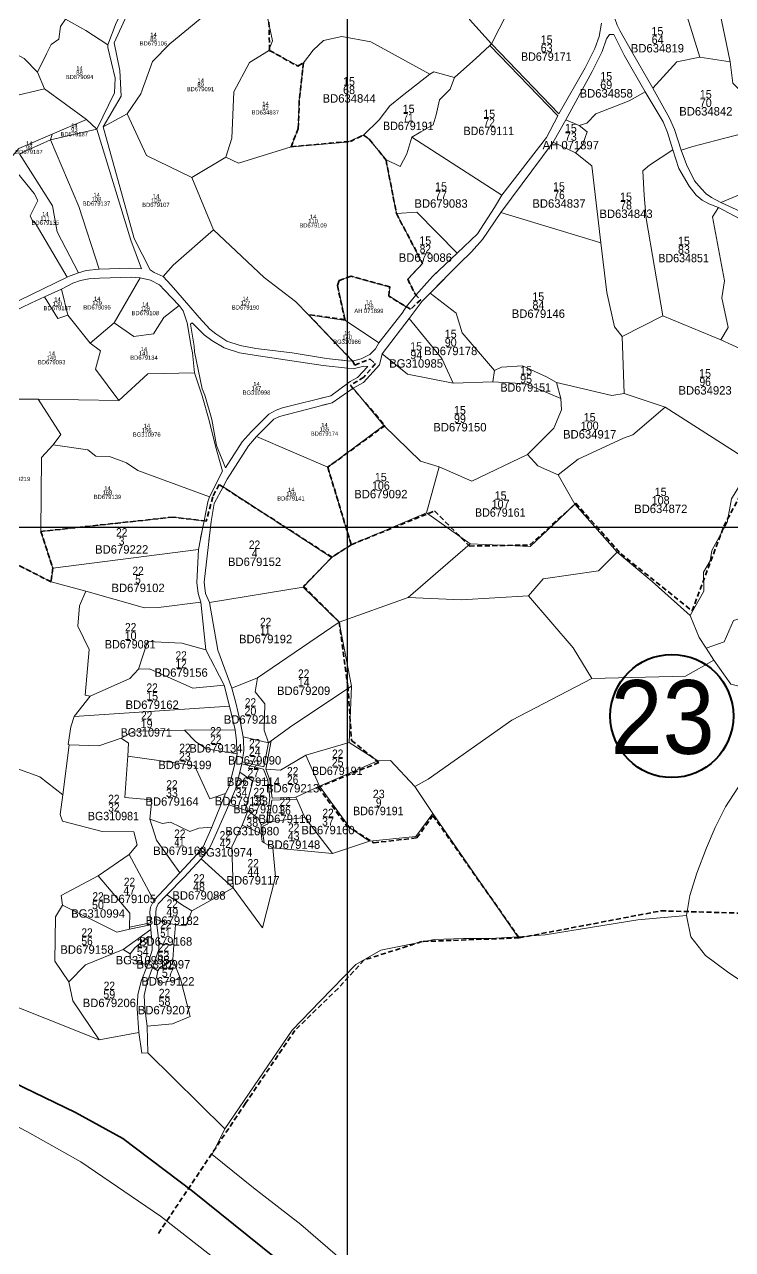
# Model space of a CAD drawing. Header units: metres. Extents: x 547915 to 556085, y 1814738 to 1822008.
# Drawn here: x 549693 to 550366, y 1817314 to 1818477 of the extents above; entities that cross this region are included whole.
import ezdxf
from ezdxf.enums import TextEntityAlignment as Align

# ---------------------------------------------------------------- set-up
doc = ezdxf.new("R2010")
doc.units = ezdxf.units.M
doc.header["$LTSCALE"] = 1.6
doc.linetypes.add('MEDIUM_DASHED', pattern=[4.5, 3, -1.5])
for name, color, linetype, lineweight in [('10', 7, 'Continuous', 13), ('23', 7, 'Continuous', 13), ('32', 7, 'Continuous', 13), ('34', 7, 'MEDIUM_DASHED', 35), ('40', 7, 'Continuous', 35), ('54', 7, 'Continuous', 25)]:
    doc.layers.add(name, color=color, linetype=linetype, lineweight=lineweight)
doc.layers.add('20', color=7, linetype='Continuous')

msp = doc.modelspace()

# ---------------------------------------------------------------- linework, layer by layer
at = {"layer": '10'}
for p, q in [((550136.98, 1818458.83), (550162.3, 1818508.68)), ((550334.92, 1818446.17), (550323.03, 1818485.06)), ((549752, 1818387), (549712.28, 1818416.35)), ((549752, 1818387), (549761.99, 1818378)), ((550207.5, 1818386.76), (550220.16, 1818381.38)), ((549761.99, 1818378), (549717.83, 1818367.92)), ((549719.47, 1818373.08), (549717.83, 1818367.92)), ((550061.15, 1818370.24), (550146.74, 1818315.09)), ((549688.45, 1818354.49), (549717.83, 1818367.92)), ((550195.7, 1818365.6), (550216.74, 1818355.51)), ((550355, 1818308.13), (550482.78, 1818361.77)), ((550036.57, 1818349.18), (550046.66, 1818297.74)), ((550146, 1818298.72), (550240.88, 1818269.96)), ((549778.29, 1818193.83), (549803.09, 1818236.64)), ((550004.92, 1818157.46), (549963.19, 1818201.55)), ((549778.29, 1818193.83), (549755.51, 1818174.49)), ((550139.81, 1818148.63), (550138.26, 1818137.78)), ((550138.26, 1818137.78), (550100.56, 1818136.67)), ((550034.72, 1818096.29), (550005.61, 1818131.8)), ((550374.87, 1818067.39), (550302, 1818113.76)), ((549913.65, 1818085.88), (549981.47, 1818056.86)), ((550216.23, 1818021.75), (550200.36, 1818049.47)), ((549720, 1817961), (549708.78, 1817995.84)), ((549720, 1817961), (549858.48, 1817978.6)), ((550116.72, 1817984.01), (550057.83, 1817933.12)), ((549718.45, 1817947.97), (549720, 1817961)), ((549869.1, 1817928.23), (549958.15, 1817942.74)), ((550057.83, 1817933.12), (549992.22, 1817909.56)), ((550340.9, 1817885.06), (550348.4, 1817873.62)), ((549755.65, 1817839.5), (549740.47, 1817820.2)), ((549888.06, 1817829.95), (549740.47, 1817820.2)), ((549893.42, 1817807.23), (549845.18, 1817806.91)), ((549925.07, 1817795.04), (549900.96, 1817800.86)), ((549897.78, 1817767.15), (549910.02, 1817758.49)), ((549924.33, 1817759.51), (549910.02, 1817758.49)), ((550064.19, 1817753.42), (550081.16, 1817728.02)), ((549902.8, 1817731.19), (549887.41, 1817736.07)), ((550081.16, 1817728.02), (550161.99, 1817610.88)), ((549918.01, 1817709.07), (549900.16, 1817716.9)), ((549929.14, 1817695.44), (549921.05, 1817700.03)), ((549792.74, 1817688.86), (549763.13, 1817668.56)), ((549816.22, 1817645.24), (549792.74, 1817688.86)), ((549813.19, 1817617.66), (549786.98, 1817598.81)), ((549814.82, 1817581.75), (549819.93, 1817578.35))]:
    msp.add_line(p, q, dxfattribs=at)
for points in [[(550136.98, 1818458.83), (550116, 1818482), (550100, 1818519), (550086, 1818563), (550061, 1818600), (550076.42, 1818613.03)], [(549958.28, 1818440.97), (549952.58, 1818438.38), (549929.02, 1818450.92), (549925.17, 1818452.45), (549928.75, 1818461.7), (549923.44, 1818487), (549923.43, 1818506.82), (549899.03, 1818567.95), (549978.38, 1818582.34), (549959.18, 1818607.41)], [(550358.33, 1818545.61), (550353.93, 1818489.04), (550363.88, 1818441.77)], [(549893.77, 1818510.6), (549831.25, 1818458.97), (549814.7, 1818442.29), (549803.65, 1818411.53), (549790.91, 1818392.54)], [(549925.17, 1818452.45), (549928.75, 1818461.7), (549923.44, 1818487), (549923.43, 1818506.82)], [(549732.15, 1818482.43), (549727.34, 1818475.44), (549725.69, 1818463.28), (549718.44, 1818458.28), (549714.13, 1818449.38), (549705.52, 1818431.98)], [(549732.15, 1818482.43), (549751.36, 1818471.61), (549772.41, 1818458.08)], [(549666.17, 1818468.26), (549667.22, 1818463.44), (549676.55, 1818453.91), (549692.73, 1818445.04), (549705.52, 1818431.98)], [(549958.28, 1818440.97), (549967.59, 1818453.04), (549977.46, 1818462.12), (549994.73, 1818465.76), (550022.2, 1818461), (550078.25, 1818430.02)], [(549925.17, 1818452.45), (549907.01, 1818441.32), (549892.21, 1818413.31), (549890.1, 1818369.28), (549884.47, 1818351.18)], [(549925.17, 1818452.45), (549929.02, 1818450.92), (549952.58, 1818438.38), (549958.28, 1818440.97), (549954.3, 1818405.05), (549953.37, 1818378.6), (549946.5, 1818361.2)], [(550101.78, 1818426.87), (550122.18, 1818445.16), (550135.51, 1818457.47)], [(550015.21, 1818372.27), (549999.95, 1818365.45), (549977.37, 1818363.68), (549946.5, 1818361.2), (549953.37, 1818378.6), (549954.3, 1818405.05), (549958.28, 1818440.97)], [(550334.92, 1818446.17), (550313.19, 1818441.83), (550290.14, 1818416.73)], [(550400.12, 1818380.01), (550391.7, 1818395.54), (550366.25, 1818421.71), (550363.88, 1818441.77), (550334.92, 1818446.17)], [(549595, 1818396), (549657.45, 1818403.38), (549712.28, 1818416.35), (549705.52, 1818431.98)], [(550015.21, 1818372.27), (550030.24, 1818386.89), (550040.25, 1818400.21), (550052.08, 1818409.68), (550078.25, 1818430.02)], [(550101.78, 1818426.87), (550097.57, 1818415.9), (550087.61, 1818405.8), (550084.51, 1818391.47), (550081.66, 1818381.89), (550069.83, 1818375.36), (550061.15, 1818370.24)], [(550101.78, 1818426.87), (550082.32, 1818432.41), (550078.25, 1818430.02)], [(550220.16, 1818381.38), (550227.46, 1818383.71), (550236.08, 1818392.56), (550267.65, 1818404.89), (550282.9, 1818413.4)], [(549852.31, 1818331.84), (549809, 1818353), (549790.91, 1818392.54), (549767.99, 1818380.01)], [(549678.32, 1818348.43), (549687.74, 1818359.42), (549719.47, 1818373.08), (549752, 1818387)], [(550220.16, 1818381.38), (550227.91, 1818375.22), (550223.59, 1818362.69), (550216.74, 1818355.51)], [(550064.94, 1818220.17), (550057.33, 1818235.46), (550071.43, 1818250.46), (550046.66, 1818297.74), (550036.57, 1818349.18), (550020.81, 1818368.48), (550015.21, 1818372.27), (549999.95, 1818365.45), (549977.37, 1818363.68), (549946.5, 1818361.2)], [(550015.21, 1818372.27), (550020.81, 1818368.48), (550036.57, 1818349.18)], [(550061.15, 1818370.24), (550056.64, 1818354.39), (550050.22, 1818342.39), (550036.57, 1818349.18)], [(550317.09, 1818358.04), (550328.3, 1818361.42), (550350.16, 1818367), (550400.12, 1818380.01)], [(549717.83, 1818367.92), (549744.72, 1818304.45), (549764.19, 1818244.77)], [(549884.47, 1818351.18), (549896.63, 1818345.54), (549946.5, 1818361.2)], [(550309.39, 1818358.13), (550286.97, 1818343.76), (550280.79, 1818338.22), (550282, 1818315), (550284, 1818293), (550299.76, 1818200.58)], [(549744.45, 1818241.53), (549724.24, 1818280.34), (549719.73, 1818304.98), (549688.45, 1818354.49)], [(549884.47, 1818351.18), (549852.31, 1818331.84), (549872.82, 1818282.26)], [(550240.88, 1818269.96), (550232.45, 1818342.99), (550216.74, 1818355.51)], [(549733.78, 1818237.17), (549703.21, 1818288.91), (549700.33, 1818291.54), (549698.69, 1818295.46), (549705.87, 1818310.12), (549702.51, 1818316.65), (549680.21, 1818344.11)], [(550046.66, 1818297.74), (550065.93, 1818298.98), (550104.33, 1818260.11)], [(550354.97, 1818177.86), (550361.77, 1818189.38), (550355.88, 1818217.64), (550358.26, 1818233.93), (550347.14, 1818294.49), (550352.66, 1818303.38)], [(550046.66, 1818297.74), (550071.43, 1818250.46), (550057.33, 1818235.46), (550064.94, 1818220.17)], [(549825.06, 1818237.85), (549834.34, 1818248.68), (549872.82, 1818282.26)], [(549872.82, 1818282.26), (549920.84, 1818237.11), (549950.68, 1818214.3), (549963.19, 1818201.55)], [(550240.88, 1818269.96), (550246.58, 1818222.67), (550253.99, 1818190.13), (550261.1, 1818181.05), (550299.76, 1818200.58), (550354.97, 1818177.86)], [(549998.36, 1818196.17), (549990.5, 1818229.47), (549992.09, 1818234.11), (550003.5, 1818238.34), (550040.83, 1818227.96), (550039.16, 1818219.86), (550056.04, 1818209.13)], [(549712.12, 1818218.55), (549725, 1818198.05), (549734.51, 1818201.24)], [(549728.41, 1818225.83), (549734.51, 1818201.24), (549755.51, 1818174.49)], [(550139.81, 1818148.63), (550109.05, 1818184.4), (550103.47, 1818203.22), (550078.58, 1818222.11)], [(549778.29, 1818193.83), (549797.01, 1818180.85), (549815.78, 1818183.66), (549825.58, 1818198.95), (549840.29, 1818210.51)], [(549963.19, 1818201.55), (549998.36, 1818196.17), (550029.82, 1818174.94)], [(550100.56, 1818136.67), (550089.75, 1818160.23), (550058.69, 1818197.93)], [(549782.68, 1818120.05), (549760.77, 1818149.9), (549765.51, 1818167.49), (549755.51, 1818174.49)], [(550261.1, 1818181.05), (550263.2, 1818126.76), (550302, 1818113.76)], [(550354.97, 1818177.86), (550410.34, 1818152.41), (550425.97, 1818124.19)], [(550032.93, 1818164.62), (550057.21, 1818145.31), (550100.56, 1818136.67)], [(550198.9, 1818137.2), (550189.27, 1818142.55), (550166.33, 1818152.99), (550146.59, 1818151.78), (550139.81, 1818148.63)], [(549854.71, 1818146.39), (549810.5, 1818145.5), (549782.68, 1818120.05)], [(550202.95, 1818122.14), (550169.94, 1818136.17), (550138.26, 1818137.78)], [(550171.06, 1818068.97), (550196.07, 1818093.91), (550203.62, 1818111.36), (550202.95, 1818122.14), (550198.9, 1818137.2)], [(550198.9, 1818137.2), (550251.25, 1818125.07), (550263.2, 1818126.76)], [(549981.47, 1818056.86), (550034.72, 1818096.29), (550005.61, 1818131.8)], [(549782.68, 1818120.05), (549706.09, 1818121.54), (549680.03, 1818121.42), (549657, 1818117.9)], [(549720.36, 1818078.06), (549727.56, 1818087.92), (549706.09, 1818121.54)], [(550200.36, 1818049.47), (550219.44, 1818064.35), (550262.53, 1818084.43), (550271.44, 1818087.44), (550302, 1818113.76)], [(549633.87, 1818101.33), (549652.76, 1818072.41), (549661.81, 1818037.21), (549669.85, 1818030.92), (549667.09, 1817973.84), (549718.45, 1817947.97)], [(550034.72, 1818096.29), (549981.47, 1818056.86), (550003.49, 1817983.12), (550075.31, 1818013.49)], [(550034.72, 1818096.29), (550069.64, 1818062.45), (550087.14, 1818057.14), (550075.31, 1818013.49)], [(549720.36, 1818078.06), (549709.41, 1818066.08), (549708.78, 1817995.84)], [(549720.36, 1818078.06), (549753.23, 1818073.2), (549760.99, 1818067.42), (549773.9, 1818066.94), (549790.08, 1818060.98), (549800.92, 1818053.63), (549869.05, 1818028.71)], [(550087.14, 1818057.14), (550118.23, 1818043.41), (550171.06, 1818068.97)], [(550171.06, 1818068.97), (550180.99, 1818058.07), (550195.85, 1818051.56), (550200.36, 1818049.47)], [(549981.47, 1818056.86), (550003.49, 1817983.12), (549984.99, 1817971.2), (549881.9, 1818038.08)], [(550216.23, 1818021.75), (550256.49, 1817976.08), (550289.78, 1817948.14), (550325.92, 1817916.09), (550338.81, 1817939.2), (550338.58, 1817957.19), (550344.84, 1817967.84), (550346.39, 1817977.62), (550360.99, 1818004.46), (550365.2, 1818026.8), (550383.74, 1818057.61)], [(550486.06, 1818001.64), (550456.06, 1818024.45), (550436.39, 1818044.73), (550427.77, 1818048.88), (550418.4, 1818060.92), (550383.74, 1818057.61), (550365.2, 1818026.8), (550360.99, 1818004.46), (550346.39, 1817977.62), (550344.84, 1817967.84), (550338.58, 1817957.19), (550338.81, 1817939.2), (550325.92, 1817916.09)], [(549958.15, 1817942.74), (549984.99, 1817971.2), (549881.9, 1818038.08)], [(550216.23, 1818021.75), (550201, 1818007), (550173.81, 1817981.46), (550116.72, 1817984.01), (550075.31, 1818013.49)], [(550256.49, 1817976.08), (550216.23, 1818021.75), (550201, 1818007), (550173.81, 1817981.46), (550116.72, 1817984.01)], [(549863.8, 1818005.82), (549834.37, 1818009.46), (549708.78, 1817995.84)], [(549863.8, 1818005.82), (549834.37, 1818009.46), (549708.78, 1817995.84), (549720, 1817961)], [(549992.22, 1817909.56), (549958.15, 1817942.74), (549984.99, 1817971.2), (550003.49, 1817983.12), (550075.31, 1818013.49), (550116.72, 1817984.01)], [(549620.85, 1817945.91), (549667.09, 1817973.84), (549718.45, 1817947.97)], [(550172.19, 1817934.72), (550186.16, 1817950.84), (550238.77, 1817958.35), (550256.49, 1817976.08)], [(550325.92, 1817916.09), (550289.78, 1817948.14), (550256.49, 1817976.08)], [(549751.6, 1817939.16), (549718.45, 1817947.97), (549720, 1817961)], [(549755.65, 1817839.5), (549750.82, 1817840.42), (549754.53, 1817883.65), (549743.9, 1817905.69), (549745.39, 1817925.06), (549751.6, 1817939.16)], [(549751.6, 1817939.16), (549807.29, 1817923.11), (549820.65, 1817923.52), (549860.67, 1817928.66)], [(549890.12, 1817847), (549914.47, 1817856.68), (549992.22, 1817909.56), (549958.15, 1817942.74)], [(550057.83, 1817933.12), (550108.3, 1817930.96), (550172.19, 1817934.72)], [(550232.32, 1817856.27), (550214.6, 1817885.29), (550172.19, 1817934.72)], [(550416.6, 1817926.54), (550366.99, 1817911.31), (550358.2, 1817891.12), (550340.9, 1817885.06)], [(550325.92, 1817916.09), (550334.2, 1817895.02), (550340.9, 1817885.06)], [(549992.22, 1817909.56), (550004, 1817848.89), (550001.78, 1817795.37), (549960.61, 1817783.34), (549973.59, 1817753.93), (549951.15, 1817743.51), (549952.02, 1817741.54), (549959.73, 1817724.19), (549925.27, 1817719.86)], [(549992.22, 1817909.56), (550004, 1817848.89), (550001.78, 1817795.37), (550028.83, 1817777.91)], [(549865.41, 1817883.25), (549842.59, 1817889.63), (549810.01, 1817891.36), (549801.65, 1817865.08)], [(550348.4, 1817873.62), (550321.45, 1817858.41), (550232.32, 1817856.27)], [(550348.4, 1817873.62), (550364.45, 1817850.85), (550413.64, 1817838.39)], [(549755.65, 1817839.5), (549793.38, 1817855.98), (549801.65, 1817865.08)], [(549882.85, 1817849.77), (549853, 1817846.89), (549811.91, 1817865.42), (549801.65, 1817865.08)], [(549925.07, 1817795.04), (549921.05, 1817806.97), (549921.71, 1817831.99), (549912.32, 1817843.44), (549914.47, 1817856.68)], [(549927.44, 1817796.78), (549947.22, 1817811.27), (550004, 1817848.89)], [(550232.32, 1817856.27), (550156.38, 1817816.43), (550076.72, 1817760.47), (550064.19, 1817753.42)], [(549735.77, 1817793.2), (549734.64, 1817793.58), (549737.23, 1817810.15), (549740.47, 1817820.2)], [(549784.93, 1817799.38), (549763.75, 1817792.27), (549735.77, 1817793.2)], [(549845.18, 1817806.91), (549797.37, 1817806.07), (549784.93, 1817799.38)], [(549784.93, 1817799.38), (549791.98, 1817794.59), (549791.46, 1817782.34)], [(549895.22, 1817784.59), (549866.18, 1817789.26), (549856.14, 1817796), (549845.18, 1817806.91)], [(549729.63, 1817745.59), (549707.77, 1817762.79), (549620.56, 1817794.07), (549439.94, 1817757.82)], [(549792.74, 1817688.86), (549800.28, 1817698.07), (549797.06, 1817710.36), (549767.02, 1817710.95), (549729.23, 1817720.64), (549727.24, 1817726.89), (549729.63, 1817745.59), (549735.77, 1817793.2)], [(549973.59, 1817753.93), (550028.83, 1817777.91), (550001.78, 1817795.37)], [(549812.21, 1817722.43), (549814.13, 1817740.74), (549788.61, 1817742.99), (549790.98, 1817778.45), (549791.46, 1817782.34)], [(549791.46, 1817782.34), (549854.59, 1817773.36), (549869.42, 1817741.97), (549884.26, 1817746.8)], [(549922.47, 1817770.02), (549936.51, 1817769.16), (549960.61, 1817783.34)], [(550028.83, 1817777.91), (549973.59, 1817753.93), (550002.26, 1817714.31), (550020.99, 1817701.54), (550065.07, 1817705.92), (550081.16, 1817728.02)], [(550028.83, 1817777.91), (550040.98, 1817778.15), (550064.19, 1817753.42)], [(549900.16, 1817716.9), (549905.51, 1817730.38), (549902.8, 1817731.19), (549910.02, 1817758.49)], [(550020.99, 1817701.54), (550002.26, 1817714.31), (549973.59, 1817753.93)], [(549905.51, 1817730.38), (549915.32, 1817723.41), (549917.98, 1817717.04)], [(549812.21, 1817722.43), (549818.61, 1817702.54), (549840.94, 1817671.57)], [(549812.21, 1817722.43), (549824.38, 1817718.51), (549831.78, 1817719.63), (549850.26, 1817710.74), (549858.82, 1817714.13), (549871.26, 1817714.96)], [(549959.73, 1817724.19), (549985.89, 1817689.79), (550020.99, 1817701.54)], [(550020.99, 1817701.54), (550065.07, 1817705.92), (550081.16, 1817728.02), (550161.99, 1817610.88)], [(549900.16, 1817716.9), (549890.15, 1817696.12), (549891.36, 1817657.15)], [(549891.36, 1817657.15), (549919.49, 1817619.38), (549931.81, 1817667.65), (549929.14, 1817695.44), (549985.89, 1817689.79)], [(549861.11, 1817684.75), (549891.36, 1817657.15), (549852.08, 1817635.47)], [(549763.13, 1817668.56), (549728.1, 1817649.91), (549729.19, 1817640.94)], [(549763.13, 1817668.56), (549793.28, 1817633.34), (549792.88, 1817620.03)], [(549852.08, 1817635.47), (549844.84, 1817640), (549828.41, 1817650.56)], [(549729.19, 1817640.94), (549722.65, 1817629.79), (549722, 1817587.55), (549735.17, 1817567.92)], [(549729.19, 1817640.94), (549781.02, 1817615.26), (549792.82, 1817617.97)], [(549818.36, 1817627.22), (549828.69, 1817623.99), (549836.61, 1817622.21), (549835.04, 1817603.09)], [(549836.61, 1817622.21), (549846.42, 1817621.17), (549852.08, 1817635.47)], [(550161.99, 1817610.88), (550187.84, 1817612.71), (550276.14, 1817626.9), (550322.43, 1817631.08)], [(549793.74, 1817594.61), (549797.9, 1817600.31), (549810.7, 1817610.97), (549813.81, 1817610.86)], [(549809.9, 1817525.82), (549833.95, 1817528.29), (549850.69, 1817534.94), (549841.59, 1817570.88), (549834.07, 1817589.25), (549835.04, 1817603.09), (549820.8, 1817603.98)], [(549883.56, 1817428.55), (549947.64, 1817522.06), (549974.18, 1817549.53), (550008.03, 1817584.33), (550031.82, 1817598.07), (550082.61, 1817608.13), (550110.52, 1817609.05), (550136.14, 1817609.05), (550161.99, 1817610.88)], [(549735.17, 1817567.92), (549751.15, 1817584.29), (549786.98, 1817598.81), (549793.74, 1817594.61)], [(549793.74, 1817594.61), (549793.6, 1817589.86), (549810, 1817583.75)], [(549819.93, 1817578.35), (549821.75, 1817581.78), (549834.07, 1817589.25)], [(549841.59, 1817570.88), (549822.23, 1817566.72), (549818.71, 1817572.1), (549819.93, 1817578.35)], [(549735.17, 1817567.92), (549739.1, 1817550.11), (549764.24, 1817513.04)]]:
    msp.add_lwpolyline(points, dxfattribs=at)
at = {"layer": '23'}
for p, q in [((550135.51, 1818457.47), (550136.98, 1818458.83)), ((550200.14, 1818390.64), (550135.51, 1818457.47)), ((550201.12, 1818392.5), (550136.98, 1818458.83)), ((550104.33, 1818260.11), (550123.59, 1818278.36)), ((549733.78, 1818237.17), (549688.02, 1818215.29)), ((550091.47, 1818235.1), (550078.58, 1818222.11)), ((549712.12, 1818218.55), (549728.41, 1818225.83)), ((550078.58, 1818222.11), (550071.11, 1818214.39)), ((550058.69, 1818197.93), (550032.93, 1818164.62)), ((549991.65, 1818151.76), (550000, 1818150.9)), ((549888.06, 1817829.95), (549893.42, 1817807.23)), ((549920.66, 1817772.12), (549925.07, 1817795.04)), ((549922.47, 1817770.02), (549927.44, 1817796.78)), ((549925.07, 1817795.04), (549927.44, 1817796.78)), ((549920.66, 1817772.12), (549900.12, 1817776.92)), ((549926.29, 1817759.98), (549922.47, 1817770.02)), ((549926.42, 1817742.5), (549924.33, 1817759.51)), ((549928.43, 1817742.58), (549926.29, 1817759.98)), ((549884.26, 1817746.8), (549871.26, 1817714.96)), ((549928.43, 1817742.58), (549951.15, 1817743.51)), ((549917.98, 1817717.04), (549918.01, 1817709.07)), ((549918.9, 1817701.25), (549918.01, 1817709.07)), ((549921.05, 1817700.03), (549918.9, 1817701.25)), ((549840.94, 1817671.57), (549816.22, 1817645.24)), ((549792.88, 1817620.03), (549812.85, 1817624.18))]:
    msp.add_line(p, q, dxfattribs=at)
for points in [[(549786.03, 1818536.21), (549789.78, 1818504.67), (549789.21, 1818496.38), (549780.25, 1818479), (549772.41, 1818458.08)], [(549767.99, 1818380.01), (549784.94, 1818409.21), (549783.9, 1818433.69), (549778.25, 1818459.83), (549795.52, 1818497.37)], [(550254.33, 1818487.98), (550254.27, 1818482.97), (550256.48, 1818476.77), (550258.8, 1818471.6), (550270, 1818452.13), (550290.14, 1818416.73)], [(550201.12, 1818392.5), (550225.96, 1818436.22), (550235.2, 1818454.57), (550239.34, 1818465.79), (550241.46, 1818478.46)], [(550282.9, 1818413.4), (550263.02, 1818448.23), (550253.35, 1818467.74), (550248.99, 1818467.84), (550246.41, 1818463.83), (550242.11, 1818451.7), (550232.69, 1818432.54), (550207.5, 1818386.76), (550195.7, 1818365.6), (550146, 1818298.72)], [(549772.41, 1818458.08), (549772.33, 1818455.44), (549779.31, 1818426.46), (549778.79, 1818412.53), (549761.99, 1818378)], [(550290.14, 1818416.73), (550306.13, 1818388.2), (550310.92, 1818377.44), (550317.09, 1818358.04)], [(550309.39, 1818358.13), (550304.36, 1818374.76), (550300.23, 1818384.98), (550282.9, 1818413.4)], [(550146.74, 1818315.09), (550189.17, 1818369.89), (550200.14, 1818390.64)], [(549764.19, 1818244.77), (549793.31, 1818245.86), (549804.29, 1818245.16), (549794.24, 1818272.5), (549761.99, 1818378)], [(549825.06, 1818237.85), (549816.52, 1818241.9), (549812.62, 1818244.23), (549797.56, 1818273.94), (549767.99, 1818380.01)], [(550309.39, 1818358.13), (550315.06, 1818340.65), (550324.78, 1818323.88), (550331.46, 1818315.27), (550337.33, 1818310.56), (550343.51, 1818307.11), (550352.66, 1818303.38)], [(550355, 1818308.13), (550346.04, 1818312.93), (550341.12, 1818316.35), (550336.07, 1818321.45), (550329.91, 1818328.87), (550322.38, 1818344.36), (550317.09, 1818358.04)], [(550123.59, 1818278.36), (550139.73, 1818303.37), (550146.74, 1818315.09)], [(550146, 1818298.72), (550128.38, 1818273.23), (550118.11, 1818261.34), (550106.54, 1818250.29), (550078.58, 1818222.11)], [(550352.66, 1818303.38), (550387.7, 1818284.75), (550411.61, 1818271.89), (550425.58, 1818260.98), (550435.7, 1818253.78), (550454.72, 1818237.87)], [(550439.41, 1818259.49), (550430.29, 1818267.03), (550415, 1818277.32), (550391.63, 1818291.55), (550355, 1818308.13)], [(550064.94, 1818220.17), (550080.87, 1818237.97), (550104.33, 1818260.11)], [(549744.45, 1818241.53), (549736.74, 1818238.59), (549733.78, 1818237.17)], [(549764.19, 1818244.77), (549751.76, 1818243.65), (549744.45, 1818241.53)], [(550064.94, 1818220.17), (550080.87, 1818237.97), (550084.87, 1818241.74)], [(549728.41, 1818225.83), (549739.19, 1818231.6), (549746.48, 1818234.32), (549754.38, 1818235.75), (549764.49, 1818236.43), (549794.78, 1818237.43), (549803.09, 1818236.64)], [(549803.09, 1818236.64), (549812.87, 1818234.61), (549821.6, 1818230.16), (549826.36, 1818225.07), (549840.29, 1818210.51)], [(549825.06, 1818237.85), (549832.58, 1818229.8), (549849.29, 1818210.27), (549859.09, 1818198.98), (549869.25, 1818187.82), (549875.05, 1818183.45), (549885.46, 1818176.63), (549898.21, 1818172.43), (549912.93, 1818169.51), (549947.69, 1818165.4), (549980.26, 1818160.04), (550000, 1818157.97), (550004.92, 1818157.46)], [(549676.95, 1818201.67), (549690.79, 1818208.45), (549699.81, 1818213.05), (549712.12, 1818218.55)], [(550029.82, 1818174.94), (550052.16, 1818203.16), (550056.04, 1818209.13), (550064.94, 1818220.17)], [(550029.82, 1818174.94), (550052.16, 1818203.16), (550056.04, 1818209.13), (550064.94, 1818220.17)], [(550078.58, 1818222.11), (550071.11, 1818214.39), (550058.69, 1818197.93)], [(549840.29, 1818210.51), (549843.89, 1818205.4), (549847.71, 1818193.8), (549851.43, 1818171.53), (549852.89, 1818165.54), (549854.71, 1818146.39)], [(550005.61, 1818131.8), (550015.25, 1818137.39), (550030.55, 1818154.17), (550032.93, 1818164.62), (550058.69, 1818197.93), (550071.11, 1818214.39)], [(550000, 1818150.9), (549977.05, 1818153.27), (549947.08, 1818157.95), (549915.54, 1818162.55), (549897.4, 1818165.37), (549883.07, 1818170.13), (549871.09, 1818177.17), (549864.06, 1818182.53), (549852.51, 1818193.83), (549850.96, 1818192.67), (549854.27, 1818171.81), (549854.67, 1818166.48), (549862.1, 1818131.17), (549864.59, 1818125.13), (549871.25, 1818102.2), (549875.73, 1818077.42), (549884.17, 1818056.34), (549900.06, 1818080.88), (549908.55, 1818090.56), (549925.24, 1818107.24), (549932.44, 1818110.98), (549938.38, 1818113.19), (549984.17, 1818124.54), (550000, 1818136.2)], [(550004.92, 1818157.46), (550013.27, 1818159.61), (550021.26, 1818163.82), (550026.69, 1818169.11), (550029.82, 1818174.94)], [(550004.92, 1818157.46), (550013.27, 1818159.61), (550021.26, 1818163.82), (550026.69, 1818169.11), (550029.82, 1818174.94)], [(550032.93, 1818164.62), (550030.55, 1818154.17), (550015.25, 1818137.39), (550005.61, 1818131.8)], [(549992.85, 1818158.72), (550000, 1818157.97), (550004.92, 1818157.46)], [(550000, 1818150.9), (550005.37, 1818150.34), (550015.67, 1818152.72), (550019.33, 1818152.46), (550009.74, 1818142.02), (550002.75, 1818138.22), (550000, 1818136.2)], [(550000, 1818150.9), (550005.37, 1818150.34), (550015.67, 1818152.72), (550019.33, 1818152.46), (550009.74, 1818142.02), (550002.75, 1818138.22), (550000, 1818136.2)], [(549854.71, 1818146.39), (549862.16, 1818124.72), (549868.72, 1818101.23), (549874.73, 1818076.89), (549881.44, 1818053.07), (549869.05, 1818028.71)], [(550000, 1818136.2), (549984.17, 1818124.54), (549973.82, 1818121.98)], [(549913.65, 1818085.88), (549930.15, 1818102.32), (549935.39, 1818105.08), (549985.41, 1818118.1), (550000, 1818128), (550005.61, 1818131.8)], [(549976.51, 1818115.79), (549985.41, 1818118.1), (550000, 1818128), (550005.61, 1818131.8)], [(549881.9, 1818038.08), (549885.88, 1818045.55), (549905.98, 1818077.16), (549913.65, 1818085.88)], [(549863.8, 1818005.82), (549867.31, 1818024.01), (549869.05, 1818028.71), (549880.43, 1818051.08)], [(549881.9, 1818038.08), (549885.88, 1818045.55), (549887.36, 1818047.87)], [(549870.61, 1818005.26), (549873.51, 1818022.35), (549881.9, 1818038.08)], [(549870.61, 1818005.26), (549873.51, 1818022.35), (549881.9, 1818038.08)], [(549863.8, 1818005.82), (549867.31, 1818024.01), (549869.05, 1818028.71)], [(549858.48, 1817978.6), (549862.66, 1818000), (549863.8, 1818005.82)], [(549860.58, 1817989.37), (549862.66, 1818000), (549863.8, 1818005.82)], [(549869.1, 1817928.23), (549865.25, 1817936.95), (549863.88, 1817947.78), (549869.99, 1818000), (549870.61, 1818005.26)], [(549868.5, 1817987.27), (549869.99, 1818000), (549870.61, 1818005.26)], [(549860.67, 1817928.66), (549858.33, 1817936.84), (549856.96, 1817947.23), (549858.48, 1817978.6)], [(549888.06, 1817829.95), (549882.85, 1817849.77), (549865.41, 1817883.25), (549860.67, 1817928.66)], [(549890.12, 1817847), (549876.91, 1817882.91), (549869.1, 1817928.23)], [(549900.96, 1817800.86), (549898.41, 1817814.01), (549893.88, 1817833.03), (549890.12, 1817847)], [(549895.22, 1817784.59), (549895.01, 1817787.45), (549894.81, 1817797), (549893.42, 1817807.23)], [(549900.12, 1817776.92), (549901.71, 1817787.63), (549901.42, 1817797.21), (549900.96, 1817800.86)], [(549895.22, 1817784.59), (549893.5, 1817776.51), (549887.6, 1817753.71), (549884.26, 1817746.8)], [(549887.41, 1817736.07), (549893.59, 1817751.18), (549897.78, 1817767.15), (549899.82, 1817774.93)], [(549924.33, 1817759.51), (549920.28, 1817770.15), (549899.82, 1817774.93)], [(549917.98, 1817717.04), (549923.21, 1817719.6), (549926.42, 1817742.5)], [(549925.27, 1817719.86), (549928.17, 1817740.57), (549952.02, 1817741.54)], [(549861.11, 1817684.75), (549868.62, 1817694.2), (549872, 1817701.11), (549876.85, 1817712.4), (549887.41, 1817736.07)], [(549925.27, 1817719.86), (549924.09, 1817717.8), (549919.8, 1817715.95), (549919.78, 1817708.96), (549921.05, 1817700.03)], [(549871.26, 1817714.96), (549863.11, 1817696.37), (549857.05, 1817688.81), (549840.94, 1817671.57)], [(549828.41, 1817650.56), (549844.8, 1817667.59), (549861.11, 1817684.75)], [(549818.36, 1817627.22), (549817.88, 1817633.63), (549818.19, 1817637.67), (549820.31, 1817642.06), (549828.41, 1817650.56)], [(549816.22, 1817645.24), (549812.9, 1817638.82), (549812.17, 1817634.42), (549812.85, 1817624.18)], [(549820.8, 1817603.98), (549820.21, 1817611.57), (549818.36, 1817627.22)], [(549792.88, 1817620.03), (549792.82, 1817617.97), (549812.98, 1817622.16)], [(549812.98, 1817622.16), (549813.19, 1817617.66), (549813.81, 1817610.86)], [(549810, 1817583.75), (549814.44, 1817597.99), (549814.65, 1817603.9), (549813.81, 1817610.86)], [(549814.82, 1817581.75), (549820.74, 1817598.76), (549820.8, 1817603.98)], [(549810, 1817583.75), (549804.1, 1817568.52), (549800.78, 1817555.52), (549800.36, 1817542.84), (549801.73, 1817519.95)], [(549809.9, 1817525.82), (549807.58, 1817542.54), (549806.85, 1817555.14), (549809.48, 1817566.41), (549814.82, 1817581.75)], [(549801.73, 1817519.95), (549804.56, 1817500.31), (549810.33, 1817500.61), (549809.9, 1817525.82)]]:
    msp.add_lwpolyline(points, dxfattribs=at)
at = {"layer": '32'}
for p, q in [((549801.73, 1817519.95), (549764.24, 1817513.04)), ((549810.33, 1817500.61), (549883.56, 1817428.55)), ((549883.56, 1817428.55), (549871.42, 1817403.88))]:
    msp.add_line(p, q, dxfattribs=at)
for points in [[(550322.43, 1817631.08), (550325.35, 1817650.16), (550332.13, 1817671.25), (550341.34, 1817695.34), (550349.46, 1817714.49), (550359.32, 1817734.29), (550371.06, 1817752.4), (550396.7, 1817781.55), (550413.83, 1817794.44), (550422.12, 1817800), (550431.44, 1817806.25)], [(549764.24, 1817513.04), (549613.54, 1817572.78), (549433.5, 1817632.03), (549296, 1817645)], [(550322.43, 1817631.08), (550326.56, 1817610.76), (550340.47, 1817592.99), (550361.14, 1817577.63), (550383.58, 1817562.56), (550403.68, 1817549.89), (550511.22, 1817506.07), (550594.76, 1817462.16), (550682.05, 1817403.69), (550742.25, 1817362.17), (550816.46, 1817329.71), (550846.42, 1817315.24), (550868.99, 1817301.6)], [(549874.71, 1817304.49), (549822.33, 1817345.36), (549746.86, 1817397.2), (549696.15, 1817425.59), (549671.11, 1817438.48)], [(550000, 1817299.17), (549955.67, 1817337.59), (549910.89, 1817372.25), (549871.42, 1817403.88)]]:
    msp.add_lwpolyline(points, dxfattribs=at)
at = {"layer": '34'}
for points in [[(549925.46, 1818479.47), (549926.16, 1818452.63), (549953.06, 1818437.6), (549958.28, 1818440.97), (549954.3, 1818405.05), (549953.37, 1818378.6), (549946.5, 1818361.2), (550002.92, 1818366.33), (550015.21, 1818372.27), (550020.81, 1818368.48), (550036.74, 1818348.51), (550046.66, 1818297.74), (550071.43, 1818250.46), (550057.33, 1818235.46), (550064.34, 1818221.12), (550069.68, 1818215.77), (550059.88, 1818206.86), (550039.41, 1818219.34), (550040.3, 1818228.25), (550003.5, 1818238.34), (549992.09, 1818234.11), (549990.5, 1818229.47), (549997.57, 1818197.07), (549963.19, 1818201.55), (550004.8, 1818157.92), (550007.14, 1818153.84), (550021.66, 1818159.54), (550026.73, 1818155.23), (550015.75, 1818142.41), (550002.83, 1818134.61), (550035.85, 1818096.41), (549981.38, 1818056.82), (550003.7, 1817983.21), (549985.43, 1817971.32), (549878.2, 1818040.32), (549872.05, 1818028.7), (549865.81, 1818005.54), (549834.37, 1818009.46), (549708.78, 1817995.84), (549720, 1817961), (549718.45, 1817947.97), (549667.09, 1817973.84)], [(550003.7, 1817983.21), (550082.82, 1818015.27), (550116.14, 1817981.92), (550173.41, 1817982.97), (550217.15, 1818022.56), (550259.84, 1817974.63), (550327.52, 1817920.45), (550357.72, 1818000.68), (550386.88, 1818055.91), (550419.16, 1818059.03), (550433.73, 1818047.57), (550481.63, 1817999.64), (550530.57, 1818004.85), (550550.36, 1818032.98), (550649.28, 1818066.33), (550741.95, 1817943.37)], [(549985.43, 1817971.32), (549958.3, 1817943.93), (549992.28, 1817909.93), (550000.48, 1817848.96), (550004, 1817797.38), (550029.77, 1817776.27), (549972.36, 1817752.83), (549999.31, 1817716.48), (550025.09, 1817700.07), (550066.09, 1817704.76), (550081.32, 1817725.86), (550163.33, 1817609.79), (550070.78, 1817606.28), (550015.71, 1817588.69), (549991.11, 1817561.72), (549950.1, 1817521.86), (549903.24, 1817452.69), (549820.06, 1817328.41)], [(550163.33, 1817609.79), (550298.05, 1817635.46), (550421.05, 1817631.94)]]:
    msp.add_lwpolyline(points, dxfattribs=at)
at = {"layer": '34', "linetype": 'Continuous', "lineweight": 40}
msp.add_circle((550308.385, 1817820.503), 58.489, dxfattribs=at)
at = {"layer": '40'}
msp.add_lwpolyline([(548520.85, 1817763.94), (548617.47, 1817728.33), (548699.58, 1817699.97), (548796.23, 1817667.25), (548996.05, 1817627.97), (549058.94, 1817616.51), (549163.58, 1817604.14), (549309.97, 1817588.71), (549393.54, 1817583.62), (549477.83, 1817558.17), (549682.74, 1817472.35), (549741.6, 1817444), (549786.66, 1817419.27), (549852.79, 1817369.1), (549971.21, 1817273.84)], dxfattribs=at)
at = {"layer": '54'}
msp.add_line((550000, 1816000), (550000, 1821000), dxfattribs=at)
msp.add_lwpolyline([(548000, 1818000), (552000, 1818000), (556000, 1818000)], dxfattribs=at)

# ---------------------------------------------------------------- texts
at = {"layer": '20'}
for s, height, width, p in [('15', 8, 0.95, (550294.65, 1818466.97)), ('15', 8, 0.95, (550294.65, 1818466.97)), ('14', 4, 0.95, (549815.75, 1818465.58)), ('15', 8, 0.95, (550189.41, 1818459.02)), ('15', 8, 0.95, (550189.41, 1818459.02)), ('64', 8, 0.95, (550294.8, 1818458.87)), ('64', 8, 0.95, (550294.8, 1818458.87)), ('BD679171', 8, 0.95, (550189.045, 1818442.82)), ('BD679171', 8, 0.95, (550189.045, 1818442.82)), ('63', 8, 0.95, (550189.4, 1818450.92)), ('63', 8, 0.95, (550189.4, 1818450.92)), ('15', 8, 0.95, (550001.59, 1818419.3)), ('15', 8, 0.95, (550245.97, 1818424.13)), ('15', 8, 0.95, (550245.97, 1818424.13)), ('BD679091', 4, 0.95, (549860.37, 1818413.94)), ('68', 8, 0.95, (550001.59, 1818411.2)), ('69', 8, 0.95, (550245.97, 1818416.03)), ('69', 8, 0.95, (550245.97, 1818416.03)), ('15', 8, 0.95, (550340.59, 1818407.07)), ('15', 8, 0.95, (550340.59, 1818407.07)), ('70', 8, 0.95, (550340.59, 1818398.97)), ('70', 8, 0.95, (550340.59, 1818398.97)), ('15', 8, 0.95, (550058.25, 1818393.21)), ('71', 8, 0.8, (550057.89, 1818385.11)), ('15', 8, 0.95, (550134.76, 1818388.46)), ('15', 8, 0.95, (550134.76, 1818388.46)), ('BD679191', 8, 0.95, (550057.9, 1818377.01)), ('BD679111', 8, 0.95, (550134.405, 1818372.26)), ('BD679111', 8, 0.95, (550134.405, 1818372.26)), ('72', 8, 0.9, (550134.825, 1818380.36)), ('72', 8, 0.9, (550134.825, 1818380.36)), ('15', 8, 0.95, (550212.35, 1818374.96)), ('73', 8, 0.95, (550212.35, 1818366.86)), ('15', 8, 0.95, (550089.05, 1818319.49)), ('15', 8, 0.95, (550089.05, 1818319.49)), ('15', 8, 0.95, (550201.12, 1818319.51)), ('14', 4, 0.95, (549761.75, 1818313.47)), ('14', 4, 0.95, (549761.75, 1818313.47)), ('77', 8, 0.95, (550089.01, 1818311.39)), ('77', 8, 0.95, (550089.01, 1818311.39)), ('76', 8, 0.9, (550201.185, 1818311.41)), ('15', 8, 0.95, (550264.81, 1818309.74)), ('15', 8, 0.95, (550264.81, 1818309.74)), ('78', 8, 0.95, (550264.81, 1818301.64)), ('78', 8, 0.95, (550264.81, 1818301.64)), ('111', 4, 0.9, (549712.795, 1818291.09)), ('111', 4, 0.9, (549712.795, 1818291.09)), ('15', 8, 0.95, (550074.05, 1818268.11)), ('15', 8, 0.95, (550074.05, 1818268.11)), ('15', 8, 0.95, (550319.86, 1818267.68)), ('15', 8, 0.95, (550319.86, 1818267.68)), ('82', 8, 0.9, (550074.13, 1818260.01)), ('82', 8, 0.9, (550074.13, 1818260.01)), ('83', 8, 0.95, (550319.86, 1818259.58)), ('83', 8, 0.95, (550319.86, 1818259.58)), ('BD634851', 8, 0.95, (550319.505, 1818251.48)), ('BD634851', 8, 0.95, (550319.505, 1818251.48)), ('14', 4, 0.95, (549724.5, 1818214.1)), ('14', 4, 0.95, (549903.32, 1818214.78)), ('14', 4, 0.95, (549903.32, 1818214.78)), ('15', 8, 0.95, (550181.435, 1818214.9)), ('15', 8, 0.95, (550181.435, 1818214.9)), ('14', 4, 0.95, (549808.04, 1818209.4)), ('84', 8, 0.95, (550181.585, 1818206.8)), ('84', 8, 0.95, (550181.585, 1818206.8)), ('15', 8, 0.95, (550098.225, 1818179.47)), ('15', 8, 0.95, (550098.225, 1818179.47)), ('14', 4, 0.95, (549806.7, 1818167.05)), ('15', 8, 0.95, (550065.34, 1818167.58)), ('15', 8, 0.95, (550065.34, 1818167.58)), ('90', 8, 0.95, (550098.23, 1818171.37)), ('90', 8, 0.95, (550098.23, 1818171.37)), ('141', 4, 0.9, (549806.475, 1818162.95)), ('94', 8, 0.95, (550065.49, 1818159.48)), ('94', 8, 0.95, (550065.49, 1818159.48)), ('15', 8, 0.95, (550169.85, 1818144.75)), ('15', 8, 0.95, (550339.94, 1818142.01)), ('BD679151', 8, 0.95, (550169.5, 1818128.55)), ('95', 8, 0.95, (550169.85, 1818136.65)), ('96', 8, 0.9, (550340.02, 1818133.91)), ('15', 8, 0.95, (550106.98, 1818107.02)), ('15', 8, 0.95, (550106.98, 1818107.02)), ('99', 8, 0.95, (550106.97, 1818098.92)), ('99', 8, 0.95, (550106.97, 1818098.92)), ('15', 8, 0.95, (550230.29, 1818100.28)), ('14', 4, 0.95, (549809.43, 1818094.07)), ('14', 4, 0.95, (549978.26, 1818094.9)), ('14', 4, 0.95, (549978.26, 1818094.9)), ('100', 8, 0.95, (550230.28, 1818092.18)), ('106', 8, 0.95, (550031.85, 1818035.38)), ('15', 8, 0.95, (550031.77, 1818043.48)), ('14', 4, 0.95, (549772.04, 1818034.81)), ('14', 4, 0.95, (549772.04, 1818034.81)), ('15', 8, 0.95, (550145.65, 1818025.97)), ('15', 8, 0.95, (550297.74, 1818029.46)), ('BD679141', 4, 0.95, (549946.42, 1818025.2)), ('BD679141', 4, 0.95, (549946.42, 1818025.2)), ('107', 8, 0.95, (550145.615, 1818017.87)), ('108', 8, 0.95, (550297.73, 1818021.36)), ('BD679161', 8, 0.95, (550145.3, 1818009.77)), ('22', 8, 0.9, (549785.57, 1817990.93)), ('22', 8, 0.9, (549785.57, 1817990.93)), ('3', 8, 0.9, (549785.495, 1817982.83)), ('3', 8, 0.9, (549785.495, 1817982.83)), ('22', 8, 0.9, (549911.805, 1817979.19)), ('22', 8, 0.9, (549911.805, 1817979.19)), ('4', 8, 0.9, (549911.885, 1817971.09)), ('4', 8, 0.9, (549911.885, 1817971.09)), ('22', 8, 0.9, (549801.115, 1817954.41)), ('22', 8, 0.9, (549801.115, 1817954.41)), ('5', 8, 0.9, (549801.035, 1817946.31)), ('5', 8, 0.9, (549801.035, 1817946.31)), ('22', 8, 0.9, (549794.065, 1817900.86)), ('22', 8, 0.9, (549794.065, 1817900.86)), ('22', 8, 0.9, (549922.335, 1817905.82)), ('22', 8, 0.9, (549922.335, 1817905.82)), ('11', 8, 0.8, (549921.9, 1817897.72)), ('11', 8, 0.8, (549921.9, 1817897.72)), ('BD679081', 8, 0.95, (549793.65, 1817884.66)), ('BD679081', 8, 0.95, (549793.65, 1817884.66)), ('10', 8, 0.95, (549794, 1817892.76)), ('10', 8, 0.95, (549794, 1817892.76)), ('22', 8, 0.9, (549842.055, 1817873.99)), ('22', 8, 0.9, (549842.055, 1817873.99)), ('12', 8, 0.9, (549842.055, 1817865.89)), ('12', 8, 0.9, (549842.055, 1817865.89)), ('22', 8, 0.9, (549958.505, 1817856.72)), ('22', 8, 0.9, (549958.505, 1817856.72)), ('14', 8, 0.95, (549958.575, 1817848.62)), ('14', 8, 0.95, (549958.575, 1817848.62)), ('22', 8, 0.9, (549814.505, 1817843.47)), ('22', 8, 0.9, (549814.505, 1817843.47)), ('15', 8, 0.95, (549814.44, 1817835.37)), ('15', 8, 0.95, (549814.44, 1817835.37)), ('22', 8, 0.9, (549907.925, 1817829.37)), ('22', 8, 0.9, (549907.925, 1817829.37)), ('22', 8, 0.9, (549809.305, 1817817.12)), ('22', 8, 0.9, (549809.305, 1817817.12)), ('20', 8, 0.95, (549907.86, 1817821.27)), ('20', 8, 0.95, (549907.86, 1817821.27)), ('19', 8, 0.95, (549809.23, 1817809.02)), ('19', 8, 0.95, (549809.23, 1817809.02)), ('22', 8, 0.9, (549875, 1817802.01)), ('BG310971', 8, 0.95, (549808.88, 1817800.92)), ('BG310971', 8, 0.95, (549808.88, 1817800.92)), ('22', 8, 0.9, (549875, 1817793.91)), ('22', 8, 0.9, (549911.915, 1817790.57)), ('22', 8, 0.9, (549911.915, 1817790.57)), ('22', 8, 0.9, (549845.65, 1817786.23)), ('22', 8, 0.9, (549845.65, 1817786.23)), ('24', 8, 0.95, (549912, 1817782.47)), ('24', 8, 0.95, (549912, 1817782.47)), ('22', 8, 0.9, (549990.825, 1817780.67)), ('23', 8, 0.95, (549845.57, 1817778.13)), ('23', 8, 0.95, (549845.57, 1817778.13)), ('22', 8, 0.9, (549910.68, 1817770.31)), ('25', 8, 0.95, (549990.76, 1817772.57)), ('27', 8, 0.95, (549910.575, 1817762.21)), ('22', 8, 0.9, (549948.03, 1817764.11)), ('22', 8, 0.9, (549948.03, 1817764.11)), ('26', 8, 0.9, (549948.03, 1817756.01)), ('26', 8, 0.9, (549948.03, 1817756.01)), ('BD679191', 8, 0.95, (549990.41, 1817764.47)), ('22', 8, 0.9, (549833.325, 1817751.52)), ('22', 8, 0.9, (549833.325, 1817751.52)), ('34', 8, 0.95, (549899.42, 1817743.87)), ('34', 8, 0.95, (549899.42, 1817743.87)), ('22', 8, 0.9, (549899.335, 1817751.97)), ('22', 8, 0.9, (549899.335, 1817751.97)), ('22', 8, 0.9, (549916.1, 1817744.27)), ('22', 8, 0.9, (549916.1, 1817744.27)), ('22', 8, 0.9, (549778.12, 1817737.69)), ('22', 8, 0.9, (549778.12, 1817737.69)), ('33', 8, 0.95, (549833.25, 1817743.42)), ('33', 8, 0.95, (549833.25, 1817743.42)), ('35', 8, 0.95, (549916.02, 1817736.17)), ('35', 8, 0.95, (549916.02, 1817736.17)), ('22', 8, 0.9, (549940.925, 1817735.02)), ('22', 8, 0.9, (549940.925, 1817735.02)), ('23', 8, 0.95, (550029.8, 1817742.51)), ('9', 8, 0.9, (550029.8, 1817734.41)), ('BG310981', 8, 0.95, (549777.685, 1817721.49)), ('BG310981', 8, 0.95, (549777.685, 1817721.49)), ('32', 8, 0.9, (549778.12, 1817729.59)), ('32', 8, 0.9, (549778.12, 1817729.59)), ('BD679201', 8, 0.95, (549915.665, 1817728.07)), ('BD679201', 8, 0.95, (549915.665, 1817728.07)), ('22', 8, 0.9, (549909.655, 1817723.39)), ('36', 8, 0.9, (549940.925, 1817726.92)), ('36', 8, 0.9, (549940.925, 1817726.92)), ('22', 8, 0.9, (549981.66, 1817724.38)), ('22', 8, 0.9, (549981.66, 1817724.38)), ('BD679191', 8, 0.95, (550029.445, 1817726.31)), ('38', 8, 0.95, (549909.58, 1817715.29)), ('22', 8, 0.9, (549949.005, 1817710.55)), ('22', 8, 0.9, (549949.005, 1817710.55)), ('37', 8, 0.95, (549981.55, 1817716.28)), ('37', 8, 0.95, (549981.55, 1817716.28)), ('22', 8, 0.9, (549840.795, 1817704.72)), ('22', 8, 0.9, (549840.795, 1817704.72)), ('22', 8, 0.9, (549884.015, 1817703.21)), ('22', 8, 0.9, (549884.015, 1817703.21)), ('43', 8, 0.95, (549948.94, 1817702.45)), ('43', 8, 0.95, (549948.94, 1817702.45)), ('41', 8, 0.8, (549840.37, 1817696.62)), ('41', 8, 0.8, (549840.37, 1817696.62)), ('42', 8, 0.9, (549884.015, 1817695.11)), ('42', 8, 0.9, (549884.015, 1817695.11)), ('22', 8, 0.9, (549910.525, 1817676.65)), ('22', 8, 0.9, (549910.525, 1817676.65)), ('44', 8, 0.95, (549910.61, 1817668.55)), ('44', 8, 0.95, (549910.61, 1817668.55)), ('47', 8, 0.95, (549792.865, 1817650.86)), ('47', 8, 0.95, (549792.865, 1817650.86)), ('22', 8, 0.9, (549792.965, 1817658.96)), ('22', 8, 0.9, (549792.965, 1817658.96)), ('48', 8, 0.95, (549858.99, 1817654.16)), ('48', 8, 0.95, (549858.99, 1817654.16)), ('22', 8, 0.9, (549859.07, 1817662.26)), ('22', 8, 0.9, (549859.07, 1817662.26)), ('22', 8, 0.9, (549763.065, 1817645.13)), ('50', 8, 0.95, (549763, 1817637.03)), ('49', 8, 0.95, (549833.59, 1817630.2)), ('49', 8, 0.95, (549833.59, 1817630.2)), ('22', 8, 0.9, (549833.655, 1817638.3)), ('22', 8, 0.9, (549833.655, 1817638.3)), ('22', 8, 0.9, (549827.385, 1817618.59)), ('22', 8, 0.9, (549752.615, 1817610.88)), ('22', 8, 0.9, (549752.615, 1817610.88)), ('51', 8, 0.8, (549826.965, 1817610.49)), ('56', 8, 0.9, (549752.615, 1817602.78)), ('56', 8, 0.9, (549752.615, 1817602.78)), ('54', 8, 0.95, (549805.58, 1817592.7)), ('22', 8, 0.9, (549805.5, 1817600.8)), ('22', 8, 0.9, (549825.295, 1817596.83)), ('53', 8, 0.95, (549825.215, 1817588.73)), ('57', 8, 0.95, (549829.345, 1817572.56)), ('22', 8, 0.9, (549829.435, 1817580.66)), ('22', 8, 0.9, (549773.82, 1817560.2)), ('22', 8, 0.9, (549773.82, 1817560.2)), ('59', 8, 0.95, (549773.74, 1817552.1)), ('59', 8, 0.95, (549773.74, 1817552.1)), ('22', 8, 0.9, (549826.265, 1817553.37)), ('58', 8, 0.95, (549826.2, 1817545.27))]:
    msp.add_text(s, height=height, dxfattribs=dict(at, width=width)).set_placement(p, align=Align.CENTER)
for s, height, p in [('85', 4, (549815.69, 1818461.48)), ('BD679106', 4, (549815.66, 1818457.38)), ('BD634819', 8, (550294.645, 1818450.77)), ('BD634819', 8, (550294.645, 1818450.77)), ('BD679094', 4, (549745.495, 1818425.49)), ('88', 4, (549745.44, 1818429.59)), ('14', 4, (549745.505, 1818433.69)), ('89', 4, (549860.55, 1818418.04)), ('14', 4, (549860.615, 1818422.14)), ('BD634858', 8, (550245.96, 1818407.93)), ('BD634858', 8, (550245.96, 1818407.93)), ('14', 4, (549922.205, 1818400.06)), ('BD634844', 8, (550001.745, 1818403.1)), ('BD634837', 4, (549922.04, 1818391.86)), ('92', 4, (549922.165, 1818395.96)), ('BD634842', 8, (550340.665, 1818390.87)), ('BD634842', 8, (550340.665, 1818390.87)), ('14', 4, (549740.635, 1818379.37)), ('BD679187', 4, (549740.465, 1818371.17)), ('93', 4, (549740.605, 1818375.27)), ('BD679187', 4, (549697.435, 1818354.22)), ('98', 4, (549697.535, 1818358.32)), ('14', 4, (549697.605, 1818362.42)), ('AH 071897', 8, (550212.315, 1818358.76)), ('108', 4, (549761.695, 1818309.37)), ('108', 4, (549761.695, 1818309.37)), ('109', 4, (549818.14, 1818308.1)), ('109', 4, (549818.14, 1818308.1)), ('14', 4, (549818.215, 1818312.2)), ('14', 4, (549818.215, 1818312.2)), ('BD679083', 8, (550089.045, 1818303.29)), ('BD679083', 8, (550089.045, 1818303.29)), ('BD634837', 8, (550201.09, 1818303.31)), ('14', 4, (549713.035, 1818295.19)), ('14', 4, (549713.035, 1818295.19)), ('BD679137', 4, (549761.595, 1818305.27)), ('BD679137', 4, (549761.595, 1818305.27)), ('BD679107', 4, (549818.045, 1818304)), ('BD679107', 4, (549818.045, 1818304)), ('BD634843', 8, (550264.815, 1818293.54)), ('BD634843', 8, (550264.815, 1818293.54)), ('BD679135', 4, (549712.975, 1818286.99)), ('BD679135', 4, (549712.975, 1818286.99)), ('BD679109', 4, (549967.44, 1818284.54)), ('BD679109', 4, (549967.44, 1818284.54)), ('110', 4, (549967.44, 1818288.64)), ('110', 4, (549967.44, 1818288.64)), ('14', 4, (549967.505, 1818292.74)), ('14', 4, (549967.505, 1818292.74)), ('BD679086', 8, (550074.12, 1818251.91)), ('BD679086', 8, (550074.12, 1818251.91)), ('14', 4, (549762.225, 1818214.84)), ('14', 4, (549762.225, 1818214.84)), ('BD679187', 4, (549724.35, 1818205.9)), ('130', 4, (549724.44, 1818210)), ('BD679095', 4, (549762.15, 1818206.64)), ('BD679095', 4, (549762.15, 1818206.64)), ('129', 4, (549762.15, 1818210.74)), ('129', 4, (549762.15, 1818210.74)), ('128', 4, (549807.97, 1818205.3)), ('BD679190', 4, (549903.255, 1818206.58)), ('BD679190', 4, (549903.255, 1818206.58)), ('127', 4, (549903.16, 1818210.68)), ('127', 4, (549903.16, 1818210.68)), ('AH 071899', 4, (550020.45, 1818203.3)), ('126', 4, (550020.415, 1818207.4)), ('14', 4, (550020.515, 1818211.5)), ('BD679146', 8, (550181.515, 1818198.7)), ('BD679146', 8, (550181.515, 1818198.7)), ('BD679108', 4, (549807.98, 1818201.2)), ('14', 4, (549999.925, 1818182.19)), ('BG310986', 4, (549999.815, 1818173.99)), ('140', 4, (549999.86, 1818178.09)), ('BD679178', 8, (550098.225, 1818163.27)), ('BD679178', 8, (550098.225, 1818163.27)), ('146', 4, (549718.925, 1818158.67)), ('146', 4, (549718.925, 1818158.67)), ('14', 4, (549719.025, 1818162.77)), ('14', 4, (549719.025, 1818162.77)), ('BD679134', 4, (549806.705, 1818158.85)), ('BG310985', 8, (550065.34, 1818151.38)), ('BG310985', 8, (550065.34, 1818151.38)), ('BD679093', 4, (549718.99, 1818154.57)), ('BD679093', 4, (549718.99, 1818154.57)), ('14', 4, (549913.735, 1818133.91)), ('BG310998', 4, (549913.665, 1818125.71)), ('147', 4, (549913.57, 1818129.81)), ('BD634923', 8, (550339.945, 1818125.81)), ('BG310976', 4, (549809.34, 1818085.87)), ('156', 4, (549809.33, 1818089.97)), ('BD679174', 4, (549978.265, 1818086.7)), ('BD679174', 4, (549978.265, 1818086.7)), ('155', 4, (549978.205, 1818090.8)), ('155', 4, (549978.205, 1818090.8)), ('BD679150', 8, (550106.975, 1818090.82)), ('BD679150', 8, (550106.975, 1818090.82)), ('BD634917', 8, (550230.26, 1818084.08)), ('BD679219', 4, (549685.525, 1818043.68)), ('168', 4, (549771.98, 1818030.71)), ('168', 4, (549771.98, 1818030.71)), ('169', 4, (549946.59, 1818029.3)), ('169', 4, (549946.59, 1818029.3)), ('14', 4, (549946.665, 1818033.4)), ('14', 4, (549946.665, 1818033.4)), ('BD679092', 8, (550031.84, 1818027.28)), ('BD679139', 4, (549771.98, 1818026.61)), ('BD679139', 4, (549771.98, 1818026.61)), ('BD634872', 8, (550297.815, 1818013.26)), ('BD679222', 8, (549785.56, 1817974.73)), ('BD679222', 8, (549785.56, 1817974.73)), ('BD679152', 8, (549911.815, 1817962.99)), ('BD679152', 8, (549911.815, 1817962.99)), ('BD679102', 8, (549801.11, 1817938.21)), ('BD679102', 8, (549801.11, 1817938.21)), ('BD679192', 8, (549922.335, 1817889.62)), ('BD679192', 8, (549922.335, 1817889.62)), ('BD679156', 8, (549842.065, 1817857.79)), ('BD679156', 8, (549842.065, 1817857.79)), ('BD679209', 8, (549958.435, 1817840.52)), ('BD679209', 8, (549958.435, 1817840.52)), ('BD679162', 8, (549814.515, 1817827.27)), ('BD679162', 8, (549814.515, 1817827.27)), ('BD679218', 8, (549907.855, 1817813.17)), ('BD679218', 8, (549907.855, 1817813.17)), ('BD679134', 8, (549875.075, 1817785.81)), ('BD679199', 8, (549845.575, 1817770.03)), ('BD679199', 8, (549845.575, 1817770.03)), ('BD679090', 8, (549911.845, 1817774.37)), ('BD679090', 8, (549911.845, 1817774.37)), ('BD679114', 8, (549910.755, 1817754.11)), ('BD679213', 8, (549947.955, 1817747.91)), ('BD679213', 8, (549947.955, 1817747.91)), ('BD679164', 8, (549833.405, 1817735.32)), ('BD679164', 8, (549833.405, 1817735.32)), ('BD679133', 8, (549899.265, 1817735.77)), ('BD679133', 8, (549899.265, 1817735.77)), ('BD679119', 8, (549940.855, 1817718.82)), ('BD679119', 8, (549940.855, 1817718.82)), ('BG310980', 8, (549909.585, 1817707.19)), ('BD679160', 8, (549981.585, 1817708.18)), ('BD679160', 8, (549981.585, 1817708.18)), ('BD679169', 8, (549840.72, 1817688.52)), ('BD679169', 8, (549840.72, 1817688.52)), ('BG310974', 8, (549884.095, 1817687.01)), ('BG310974', 8, (549884.095, 1817687.01)), ('BD679148', 8, (549948.935, 1817694.35)), ('BD679148', 8, (549948.935, 1817694.35)), ('BD679117', 8, (549910.43, 1817660.45)), ('BD679117', 8, (549910.43, 1817660.45)), ('BD679105', 8, (549792.895, 1817642.76)), ('BD679105', 8, (549792.895, 1817642.76)), ('BD679088', 8, (549858.995, 1817646.06)), ('BD679088', 8, (549858.995, 1817646.06)), ('BG310994', 8, (549763.145, 1817628.93)), ('BD679182', 8, (549833.665, 1817622.1)), ('BD679182', 8, (549833.665, 1817622.1)), ('BD679158', 8, (549752.545, 1817594.68)), ('BD679158', 8, (549752.545, 1817594.68)), ('BD679168', 8, (549827.315, 1817602.39)), ('BG310995', 8, (549805.43, 1817584.6)), ('BG310997', 8, (549825.19, 1817580.63)), ('BD679122', 8, (549829.445, 1817564.46)), ('BD679206', 8, (549773.81, 1817544)), ('BD679206', 8, (549773.81, 1817544)), ('BD679207', 8, (549826.17, 1817537.17))]:
    msp.add_text(s, height=height, dxfattribs=at).set_placement(p, align=Align.CENTER)
at = {"layer": '34', "width": 0.95}
msp.add_text('23', height=70, dxfattribs=at).set_placement((550299.55, 1817784.57), align=Align.CENTER)

doc.saveas('drawing.dxf')
